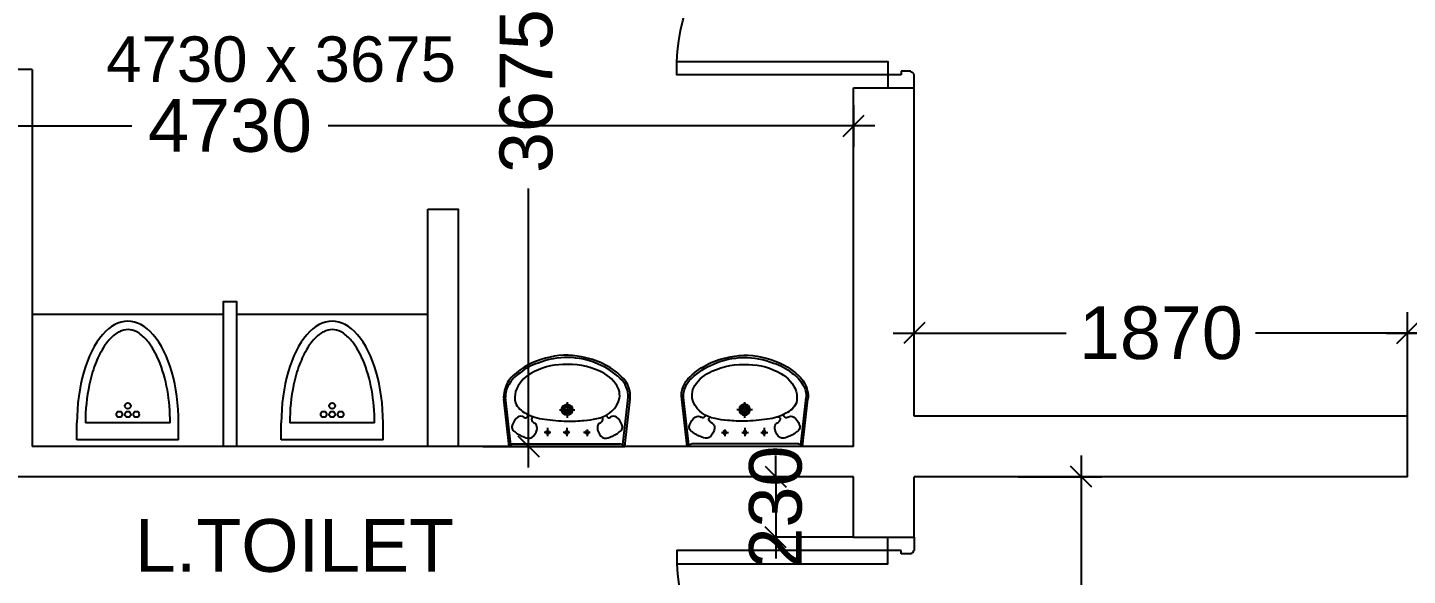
# Model space of a CAD drawing. Extents: x 7897917 to 8423973, y -6487334 to -6173396.
# Drawn here: x 7922551 to 7927784, y -6342230 to -6340152 of the extents above; entities that cross this region are included whole.
import ezdxf
from ezdxf.enums import TextEntityAlignment as Align

# ---------------------------------------------------------------- set-up
doc = ezdxf.new("R2010")
doc.units = 0
doc.header["$LTSCALE"] = 600
doc.header["$MEASUREMENT"] = 0
doc.header["$PDMODE"] = 35
doc.layers.get('0').update_dxf_attribs({"linetype": 'CONTINUOUS'})
doc.layers.get('Defpoints').update_dxf_attribs({"linetype": 'CONTINUOUS'})
for name, color, linetype in [('DOOR', 32, 'CONTINUOUS'), ('Room Dim', 1, 'CONTINUOUS'), ('T Wall', 8, 'CONTINUOUS'), ('TEXT', 6, 'CONTINUOUS'), ('Toi-Euip', 8, 'CONTINUOUS'), ('toi-fix', 46, 'CONTINUOUS'), ('Walls', 7, 'CONTINUOUS'), ('Working Dim', 5, 'CONTINUOUS')]:
    doc.layers.add(name, color=color, linetype=linetype)
doc.styles.add('ari', font='arial.ttf')
doc.styles.add('ARIAL', font='arial.ttf')
doc.dimstyles.new('int. dim', dxfattribs={"dimtxt": 450, "dimasz": 80, "dimexe": 80, "dimexo": 0, "dimgap": 70, "dimtad": 0, "dimdec": 0, "dimzin": 12, "dimdsep": 46, "dimtxsty": 'ari', "dimblk": 'OBLIQUE', "dimcen": 2, "dimdle": 80, "dimclrd": 256, "dimclre": 256, "dimclrt": 6, "dimadec": 0, "dimazin": 0, "dimtfac": 1, "dimtdec": 0, "dimtix": 1, "dimtmove": 2, "dimatfit": 3, "dimfxl": 1, "dimtolj": 1, "dimtzin": 0, "dimlwd": -1, "dimlwe": -1, "dimarcsym": 0})

# ---------------------------------------------------------------- blocks, each defined once
blk = doc.blocks.new('URI')
at = {"layer": 'toi-fix', "color": 8}
for p, q in [((0, 0), (0, 75)), ((412.5, 75), (37.5, 75)), ((450, 0), (450, 75)), ((450, 0), (0, 0))]:
    blk.add_line(p, q, dxfattribs=at)
for centre in [(187.5, 112.5), (225, 150), (225, 112.5), (262.5, 112.5)]:
    blk.add_circle(centre, 13, dxfattribs=at)
blk.add_ellipse((225, 75), major_axis=(0, -450), ratio=0.5, start_param=1.570796, end_param=4.712389, dxfattribs=at)
blk.add_open_spline([(412.5, 75), (412.5, 124.2), (408.2, 173.3), (391.4, 268.1), (378.3, 313.3), (348.4, 383.5), (332.7, 410.7), (302.5, 449), (288.3, 462.2), (261, 480.2), (247.9, 485), (222.9, 488.5), (210.7, 487.2), (184.7, 477.8), (170.9, 469.5), (143, 444.1), (129.1, 427.1), (103, 385.3), (91, 360.6), (70, 305.1), (61.2, 274.4), (43.3, 189.6), (37.5, 132.5), (37.5, 75.3), (37.5, 75.1), (37.5, 75)], degree=3, knots=[1.570797, 1.570797, 1.570797, 1.570797, 1.912721, 1.912721, 2.274933, 2.274933, 2.575852, 2.575852, 2.824182, 2.824182, 3.072511, 3.072511, 3.320841, 3.320841, 3.569171, 3.569171, 3.817501, 3.817501, 4.06583, 4.06583, 4.31416, 4.31416, 4.71135, 4.71135, 4.712389, 4.712389, 4.712389, 4.712389], dxfattribs=at)
blk = doc.blocks.new('Z$W@#1841')
at = {"layer": 'DOOR'}
for p, q in [((-267.6, -167.4), (-317.3, -167.4)), ((-317.3, -167.4), (-317.3, -267.4)), ((-267.6, -217.9), (-267.6, -167.4)), ((533, -217.9), (533, -167.4)), ((533, -167.4), (582.7, -167.4)), ((582.7, -167.4), (582.7, -267.4)), ((-254.1, -217.9), (-267.6, -217.9)), ((-254.1, -253.9), (-256.3, -253.9)), ((-254.1, -253.9), (-254.1, -217.9)), ((519.5, -253.9), (519.5, -217.9)), ((519.5, -217.9), (533, -217.9)), ((519.5, -253.9), (521.7, -253.9)), ((-317.3, -267.4), (-267.6, -267.4)), ((-267.6, -267.4), (-267.6, -265.2)), ((533, -267.4), (533, -265.2)), ((582.7, -267.4), (533, -267.4))]:
    blk.add_line(p, q, dxfattribs=at)
blk.add_lwpolyline([(482.5, 633.2), (482.5, -167.4), (533, -167.4), (533, 633.2)], close=True, dxfattribs=at)
at = {"layer": 'DOOR', "color": 145}
blk.add_arc((518.4, -152.1), 786.1, 92.6177, 181.1129, dxfattribs=at)
at = {"layer": 'DOOR'}
for centre, start, end in [((-267.6, -253.9), 270, 0), ((533, -253.9), 180, 270)]:
    blk.add_arc(centre, 11.2, start, end, dxfattribs=at)
blk = doc.blocks.new('A$C4D064DB7')
at = {"layer": 'Toi-Euip', "color": 8}
for p, q in [((-219.3, -1), (-239.3, 178)), ((-212.3, 5.4), (-232.3, 184.5)), ((0.9, 167), (0.9, 107.5)), ((212.2, 4.9), (232.3, 184.5)), ((219.2, -1), (239.3, 178)), ((-28.5, 137.9), (30, 137.9)), ((-73.1, 68.7), (-73.1, 37.2)), ((-0.6, 68.7), (-0.6, 37.2)), ((76.2, 63.6), (76.2, 37.2)), ((-204.6, 8.3), (200.4, 8.3)), ((-61.3, 51.7), (-86.8, 51.7)), ((11.1, 51.7), (-14.3, 51.7)), ((87.9, 51.7), (62.5, 51.7)), ((-219.3, -1), (219.2, -1))]:
    blk.add_line(p, q, dxfattribs=at)
for centre, radius in [((0.9, 137.9), 20.9), ((0.9, 137.9), 15), ((0.9, 137.9), 10.5), ((-73.1, 51.7), 6.23), ((-0.6, 51.7), 6.23), ((76.2, 51.7), 6.23)]:
    blk.add_circle(centre, radius, dxfattribs=at)
for centre, radius, start, end in [((-15, 63.3), 278.1, 103.6801, 133.1199), ((-52.1, 129.5), 194.1, 106.9894, 130.6854), ((0.4, 42.8), 293.4, 66.1951, 111.8497), ((-3.7, 79.1), 265.8, 77.1391, 106.8516), ((11, 56.9), 284.8, 46.3845, 81.023), ((-135.9, 190.3), 102.7, 132.34, 168.5521), ((-115.7, 175.3), 119.3, 121.8415, 151.2146), ((-79.5, 166.9), 122.1, 117.7975, 160.6946), ((-12.7, 69.4), 239.9, 90.5187, 121.0564), ((4.5, 21.6), 288.4, 65.4107, 93.8454), ((17.4, 64.4), 266.9, 46.2173, 67.6674), ((74.5, 158), 135.4, 31.8603, 68.3132), ((143.8, 190.8), 96.4, 352.3942, 48.6169), ((-159.3, 187.8), 80.7, 163.2392, 186.9959), ((-156.9, 191.3), 75.7, 146.7911, 185.1402), ((131.4, 192.6), 68.8, 336.7779, 32.4081), ((140.9, 188.9), 91.5, 357.2238, 48.0895), ((-105.8, 184.4), 91.8, 165.5854, 192.6546), ((-124.3, 195.5), 77.6, 203.693, 246.3813), ((98.1, 210.4), 106.4, 278.0202, 335.0221), ((-154.2, 64.6), 55.1, 124.9669, 161.6496), ((-174.7, 96.4), 17.3, 50.4642, 129.5358), ((-157.9, 115.7), 8.33, 226.0403, 306.1074), ((-73.6, 263.8), 161.7, 239.5902, 265.9719), ((-156.5, 116.7), 8.45, 294.5104, 30.3287), ((-126.4, 102.5), 8.28, 83.1526, 217.3039), ((44.3, 384), 287.3, 274.2321, 283.8267), ((129.6, 102.2), 7.16, 318.2984, 78.6803), ((157.9, 115.9), 7.49, 165.1523, 247.9307), ((159.9, 115.7), 8.33, 233.8926, 313.9597), ((176.7, 96.4), 17.3, 50.4642, 129.5358), ((156.2, 64.6), 55.1, 18.3504, 55.0331), ((-188.7, 72.6), 20.1, 152.4908, 243.191), ((-120.2, 149.2), 122.2, 230.5982, 250.4136), ((-161, 71.5), 47.7, 305.0585, 347.193), ((-110.1, 109.7), 26, 208.2715, 253.614), ((-144.2, 69.4), 30.9, 343.9654, 29.9209), ((33.5, 869.5), 776.1, 261.2228, 267.52), ((-3.1, 803.8), 709.6, 270.2431, 275.5482), ((146.2, 69.4), 30.9, 150.0791, 196.0346), ((163, 71.5), 47.7, 192.807, 234.9415), ((112.1, 109.7), 26, 286.386, 331.7285), ((122.2, 149.2), 122.2, 289.5864, 309.4018), ((190.7, 72.6), 20.1, 296.809, 27.5092), ((-200, -15.1), 23.9, 101.1451, 143.7785), ((-145.6, 63.1), 33, 241.9192, 291.3561), ((147.6, 63.1), 33, 248.6439, 298.0808), ((199.8, -16.6), 24.9, 38.7487, 88.5796)]:
    blk.add_arc(centre, radius, start, end, dxfattribs=at)
blk = doc.blocks.new('_Oblique')
at = {"color": 0, "linetype": 'ByBlock', "lineweight": -2}
blk.add_line((-0.5, -0.5), (0.5, 0.5), dxfattribs=at)
blk = doc.blocks.new('*D274')
at = {"layer": 'Defpoints', "color": 0, "transparency": 16777216}
for p in [(7926306.3, -6341855.4, -8.8), (7926546.6, -6341855.4), (7926306.3, -6344330.4, 5.1)]:
    blk.add_point(p, dxfattribs=at)
at = {"layer": 'Working Dim', "transparency": 16777216}
for p, q in [((7926546.6, -6341775.4), (7926546.6, -6342721.8)), ((7926306.3, -6341855.4), (7926626.6, -6341855.4)), ((7926546.6, -6344410.4), (7926546.6, -6343464)), ((7926306.3, -6344330.4), (7926626.6, -6344330.4))]:
    blk.add_line(p, q, dxfattribs=at)
at = {"layer": 'Working Dim', "transparency": 16777216, "xscale": 80, "yscale": 80, "zscale": 80}
for p, rotation in [((7926546.6, -6341855.4), 90), ((7926546.6, -6344330.4), 270)]:
    blk.add_blockref('_Oblique', p, dxfattribs=dict(at, rotation=rotation))
at = {"layer": 'Working Dim', "color": 6, "transparency": 16777216, "insert": (7926546.6, -6343092.9), "char_height": 200, "attachment_point": 5, "rotation": 90, "style": 'ari'}
blk.add_mtext('\\A1;2475', dxfattribs=at)
blk = doc.blocks.new('*D286')
at = {"layer": 'Defpoints', "color": 0, "transparency": 16777216}
for p in [(7920953.9, -6340155.3, 5.1), (7925683.9, -6340446, 9.4), (7925683.9, -6340524.3)]:
    blk.add_point(p, dxfattribs=at)
at = {"layer": 'Working Dim', "transparency": 16777216}
for p, q in [((7920953.9, -6340155.3), (7920953.9, -6340604.3)), ((7925683.9, -6340446), (7925683.9, -6340604.3)), ((7920873.9, -6340524.3), (7922946.6, -6340524.3)), ((7925763.9, -6340524.3), (7923691.2, -6340524.3))]:
    blk.add_line(p, q, dxfattribs=at)
at = {"layer": 'Working Dim', "transparency": 16777216, "xscale": 80, "yscale": 80, "zscale": 80, "rotation": 180}
blk.add_blockref('_Oblique', (7920953.9, -6340524.3), dxfattribs=at)
at = {"layer": 'Working Dim', "transparency": 16777216, "xscale": 80, "yscale": 80, "zscale": 80}
blk.add_blockref('_Oblique', (7925683.9, -6340524.3), dxfattribs=at)
at = {"layer": 'Working Dim', "color": 6, "transparency": 16777216, "insert": (7923318.9, -6340524.3), "char_height": 200, "attachment_point": 5, "style": 'ari'}
blk.add_mtext('\\A1;4730', dxfattribs=at)
blk = doc.blocks.new('*D287')
at = {"layer": 'Defpoints', "color": 0, "transparency": 16777216}
for p in [(7924277.4, -6338065.4, 5.1), (7924451, -6338065.4), (7924277.4, -6341740.4, -7.4)]:
    blk.add_point(p, dxfattribs=at)
at = {"layer": 'Working Dim', "transparency": 16777216}
for p, q in [((7924451, -6337985.4), (7924451, -6340023.2)), ((7924277.4, -6338065.4), (7924531, -6338065.4)), ((7924451, -6341820.4), (7924451, -6340761.8)), ((7924277.4, -6341740.4), (7924531, -6341740.4))]:
    blk.add_line(p, q, dxfattribs=at)
at = {"layer": 'Working Dim', "transparency": 16777216, "xscale": 80, "yscale": 80, "zscale": 80}
for p, rotation in [((7924451, -6338065.4), 90), ((7924451, -6341740.4), 270)]:
    blk.add_blockref('_Oblique', p, dxfattribs=dict(at, rotation=rotation))
at = {"layer": 'Working Dim', "color": 6, "transparency": 16777216, "insert": (7924442.4, -6340392.5), "char_height": 200, "attachment_point": 5, "rotation": 90, "style": 'ari'}
blk.add_mtext('\\A1;3675', dxfattribs=at)
blk = doc.blocks.new('*D683')
at = {"layer": 'Defpoints', "color": 0, "transparency": 16777216}
for p in [(7925913.9, -6341310.6), (7925913.9, -6341625.4), (7927783.9, -6341625.4)]:
    blk.add_point(p, dxfattribs=at)
at = {"layer": 'Working Dim', "transparency": 16777216}
for p, q in [((7925913.9, -6341625.4), (7925913.9, -6341230.6)), ((7927783.9, -6341625.4), (7927783.9, -6341230.6)), ((7925833.9, -6341310.6), (7926490, -6341310.6)), ((7927863.9, -6341310.6), (7927207.8, -6341310.6))]:
    blk.add_line(p, q, dxfattribs=at)
at = {"layer": 'Working Dim', "transparency": 16777216, "xscale": 80, "yscale": 80, "zscale": 80, "rotation": 180}
blk.add_blockref('_Oblique', (7925913.9, -6341310.6), dxfattribs=at)
at = {"layer": 'Working Dim', "transparency": 16777216, "xscale": 80, "yscale": 80, "zscale": 80}
blk.add_blockref('_Oblique', (7927783.9, -6341310.6), dxfattribs=at)
at = {"layer": 'Working Dim', "color": 6, "transparency": 16777216, "insert": (7926848.9, -6341310.6), "char_height": 200, "attachment_point": 5, "style": 'ari'}
blk.add_mtext('\\A1;1870', dxfattribs=at)
blk = doc.blocks.new('*D684')
at = {"layer": 'Defpoints', "color": 0, "transparency": 16777216}
for p in [(7928683.9, -6341310.6), (7927783.9, -6341625.3), (7928683.9, -6341625.4)]:
    blk.add_point(p, dxfattribs=at)
at = {"layer": 'Working Dim', "transparency": 16777216}
for p, q in [((7927783.9, -6341625.3), (7927783.9, -6341230.6)), ((7928683.9, -6341625.4), (7928683.9, -6341230.6)), ((7927703.9, -6341310.6), (7927943.3, -6341310.6)), ((7928763.9, -6341310.6), (7928524.5, -6341310.6))]:
    blk.add_line(p, q, dxfattribs=at)
at = {"layer": 'Working Dim', "transparency": 16777216, "xscale": 80, "yscale": 80, "zscale": 80, "rotation": 180}
blk.add_blockref('_Oblique', (7927783.9, -6341310.6), dxfattribs=at)
at = {"layer": 'Working Dim', "transparency": 16777216, "xscale": 80, "yscale": 80, "zscale": 80}
blk.add_blockref('_Oblique', (7928683.9, -6341310.6), dxfattribs=at)
at = {"layer": 'Working Dim', "color": 6, "transparency": 16777216, "insert": (7928233.9, -6341310.6), "char_height": 200, "attachment_point": 5, "style": 'ari'}
blk.add_mtext('\\A1;900', dxfattribs=at)
blk = doc.blocks.new('*D1426')
at = {"layer": 'Defpoints', "color": 0, "transparency": 16777216}
for p in [(7925683.9, -6341855.4), (7925388.4, -6342085.4), (7925683.9, -6342085.4)]:
    blk.add_point(p, dxfattribs=at)
at = {"layer": 'Working Dim', "transparency": 16777216}
for p, q in [((7925388.4, -6341855.4), (7925388.4, -6341775.4)), ((7925683.9, -6341855.4), (7925308.4, -6341855.4)), ((7925388.4, -6341855.4), (7925388.4, -6342085.4)), ((7925683.9, -6342085.4), (7925308.4, -6342085.4)), ((7925388.4, -6342085.4), (7925388.4, -6342165.4))]:
    blk.add_line(p, q, dxfattribs=at)
at = {"layer": 'Working Dim', "transparency": 16777216, "xscale": 80, "yscale": 80, "zscale": 80}
for p, rotation in [((7925388.4, -6341855.4), 270), ((7925388.4, -6342085.4), 90)]:
    blk.add_blockref('_Oblique', p, dxfattribs=dict(at, rotation=rotation))
at = {"layer": 'Working Dim', "color": 6, "transparency": 16777216, "insert": (7925388.4, -6341970.4), "char_height": 200, "attachment_point": 5, "rotation": 90, "style": 'ari'}
blk.add_mtext('\\A1;230', dxfattribs=at)

msp = doc.modelspace()

# ---------------------------------------------------------------- linework, layer by layer
at = {"layer": 'T Wall', "color": 6, "linetype": 'Continuous', "ltscale": 10000}
for points in [[(7924068.775, -6341740.353), (7924068.775, -6340840.353)], [(7924068.775, -6340840.353), (7924183.775, -6340840.353), (7924183.775, -6341740.353)], [(7923293.769, -6341740.353), (7923293.769, -6341190.353), (7923343.769, -6341190.353), (7923343.769, -6341740.353)], [(7923293.769, -6341240.353), (7922568.769, -6341240.353)], [(7924068.769, -6341240.353), (7923343.769, -6341240.353)]]:
    msp.add_lwpolyline(points, dxfattribs=at)
at = {"layer": 'Walls', "linetype": 'Continuous'}
for p, q in [((7922568.771, -6340310.353), (7920953.771, -6340310.353)), ((7922568.771, -6340310.353), (7922568.771, -6341740.353)), ((7925683.907, -6341740.353), (7925683.907, -6340380.365)), ((7925683.907, -6340380.365), (7925913.907, -6340380.365)), ((7925913.907, -6341625.353), (7925913.907, -6340380.365)), ((7927783.892, -6341625.353), (7925913.907, -6341625.353)), ((7927783.892, -6341855.353), (7927783.892, -6341625.282)), ((7925683.907, -6341740.353), (7922568.771, -6341740.353)), ((7925683.907, -6341855.353), (7922453.771, -6341855.353)), ((7925683.907, -6342085.396), (7925683.907, -6341855.353)), ((7925913.907, -6342085.396), (7925913.907, -6341855.353)), ((7927783.892, -6341855.353), (7925913.907, -6341855.353)), ((7925683.907, -6342085.396), (7925913.907, -6342085.396))]:
    msp.add_line(p, q, dxfattribs=at)

# ---------------------------------------------------------------- block references
at = {"layer": 'DOOR', "linetype": 'Continuous', "xscale": -1, "rotation": 90}
msp.add_blockref('Z$W@#1841', (7925646.499, -6339797.65), dxfattribs=at)
at = {"layer": 'DOOR', "xscale": 0.8571428582072258, "yscale": 0.8571428582072258, "zscale": 0.8571428582072258}
for p in [(7922738.412, -6341715.353), (7923513.412, -6341715.353)]:
    msp.add_blockref('URI', p, dxfattribs=at)
at = {"layer": 'DOOR', "linetype": 'Continuous', "rotation": 90}
msp.add_blockref('Z$W@#1841', (7925646.499, -6342668.112), dxfattribs=at)
at = {"layer": 'toi-fix'}
msp.add_blockref('A$C4D064DB7', (7924596.505, -6341739.339), dxfattribs=at)
at = {"layer": 'toi-fix', "xscale": -1}
msp.add_blockref('A$C4D064DB7', (7925271.193, -6341739.339), dxfattribs=at)

# ---------------------------------------------------------------- texts
at = {"layer": 'Room Dim', "style": 'ARIAL'}
msp.add_text('4730 x 3675', height=172.5, dxfattribs=at).set_placement((7923512.548, -6340357.469), align=Align.CENTER)
at = {"layer": 'TEXT', "color": 7, "style": 'ARIAL'}
msp.add_text('L.TOILET', height=200, dxfattribs=at).set_placement((7923563.288, -6342216.213), align=Align.CENTER)

# ---------------------------------------------------------------- dimensions: what is measured, and where the dimension line sits
at = {"layer": 'Working Dim'}
dim = msp.add_linear_dim(base=(7924451.021, -6338065.365), p1=(7924277.372, -6341740.353, -7.448), p2=(7924277.372, -6338065.365, 5.131), angle=90, dimstyle='int. dim', override={"dimtxt": 200}, dxfattribs=at)
dim.commit()
dim.dimension.update_dxf_attribs({"geometry": '*D287', "text_midpoint": (7924442.41, -6340392.527), "dimtype": 160})
for base, p1, p2, picture, middle in [((7925683.907, -6340524.269), (7920953.907, -6340155.312, 5.131), (7925683.907, -6340446.003, 9.378), '*D286', (7923318.907, -6340524.269)), ((7925913.907, -6341310.604), (7927783.892, -6341625.353), (7925913.907, -6341625.353), '*D683', (7926848.899, -6341310.604)), ((7928683.919, -6341310.604), (7927783.892, -6341625.282), (7928683.919, -6341625.353), '*D684', (7928233.905, -6341310.604))]:
    dim = msp.add_linear_dim(base=base, p1=p1, p2=p2, dimstyle='int. dim', override={"dimtxt": 200}, dxfattribs=at)
    dim.commit()
    dim.dimension.update_dxf_attribs({"geometry": picture, "text_midpoint": middle})
at = {"layer": 'Working Dim', "color": 7}
dim = msp.add_linear_dim(base=(7925388.392, -6342085.396), p1=(7925683.907, -6341855.353), p2=(7925683.907, -6342085.396), angle=90, dimstyle='int. dim', override={"dimtxt": 200, "dimarcsym": 1}, dxfattribs=at)
dim.commit()
dim.dimension.update_dxf_attribs({"geometry": '*D1426', "text_midpoint": (7925388.392, -6341970.374)})
at = {"layer": 'Working Dim'}
dim = msp.add_linear_dim(base=(7926546.615, -6341855.353), p1=(7926306.255, -6344330.426, 5.131), p2=(7926306.255, -6341855.353, -8.82), angle=90, dimstyle='int. dim', override={"dimtxt": 200}, dxfattribs=at)
dim.commit()
dim.dimension.update_dxf_attribs({"geometry": '*D274', "text_midpoint": (7926546.615, -6343092.89)})

doc.saveas('drawing.dxf')
